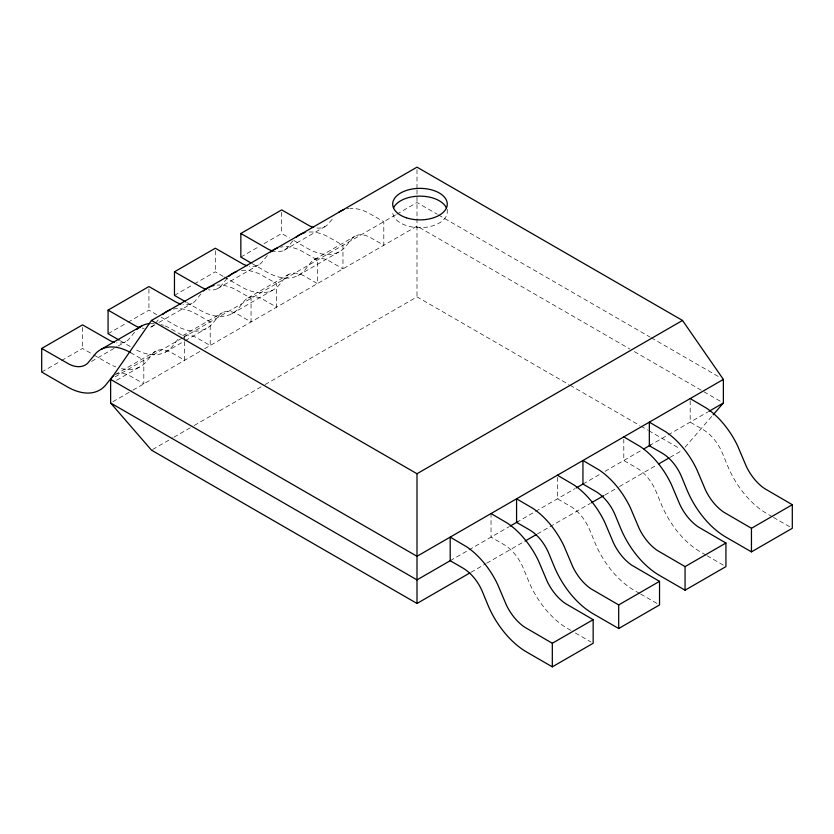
<?xml version="1.0" encoding="UTF-8"?>
<svg xmlns="http://www.w3.org/2000/svg" width="834" height="834" viewBox="0 0 834 834"><rect width="100%" height="100%" fill="white"/><g stroke="black" fill="none" stroke-linecap="round" stroke-linejoin="round"><path stroke-width="0.63" stroke-dasharray="4.17 3.13" d="M134.535 332.266L128.582 339.584A36.237 20.923 60 0 1 116.562 342.826M155.583 323.227L160.065 317.525M200.911 293.943L194.968 301.262A36.237 20.923 60 0 1 182.938 304.504M177.903 339.365L172.669 346.016A65.146 37.613 60 0 1 134.576 349.008M227.192 278.254L220.499 286.521A36.237 20.923 60 0 1 208.469 289.763M267.297 255.621L261.344 262.939A36.237 20.923 60 0 1 249.324 266.171M292.828 240.88L286.875 248.198A36.237 20.923 60 0 1 272.781 250.971M332.182 219.196L327.72 224.617A36.237 20.923 60 0 1 315.7 227.849M685.068 447.222L712.309 415.77M41.7 372.047L60.465 361.205M61.57 360.569L82.545 348.456L92.543 354.231M108.076 333.725L126.851 322.883M127.956 322.247L148.932 310.133L156.698 314.627M174.462 295.392L193.227 284.561M194.332 283.925L215.308 271.811L223.074 276.294M240.838 257.07L259.603 246.238M264.024 243.684L281.683 233.489L289.461 237.971M91.49 361.414L116.885 346.756M117.99 346.11L125.715 341.648M151.246 326.918L157.866 323.092M158.971 322.456L192.091 303.326M217.622 288.585L258.477 265.003M284.008 250.263L324.853 226.681M115.207 374.612L156.052 351.031M182.688 335.654L222.428 312.708M247.959 297.967L288.814 274.386M314.345 259.645L355.19 236.064M115.113 376.832L182.458 337.937M183.355 337.426L395.691 214.838M396.817 214.182L417 202.537L437.277 214.234M116.604 380.283L139.789 366.897M165.32 352.156L184.085 341.325M185.19 340.689L206.165 328.575M231.696 313.834L272.541 290.253M298.072 275.512L338.927 251.931M112.871 401.707L131.887 390.729M133.013 390.083L200.129 351.322M204.611 348.737L417 226.118L629.879 349.019M152.612 449.516L172.857 437.829M173.983 437.172L193.113 426.132M194.239 425.486L263.992 385.214M265.118 384.557L417 296.873L568.882 384.557M450.193 560.719L467.853 550.513M468.958 549.877L508.948 526.796M516.569 522.386L575.095 488.599M582.945 484.064L600.616 473.868M605.025 471.314L641.7 450.151M649.332 445.742L667.429 435.296M668.097 434.91L707.701 412.038M471.002 572.28L485.628 563.836M486.754 563.19L523.888 541.756M537.388 533.958L590.264 503.434M604.89 494.989L618.39 487.192M619.516 486.545L656.639 465.101M670.14 457.313L682.514 450.162M438.403 214.891L650.155 337.144M651.281 337.791L718.866 376.812M634.382 351.625L721.118 401.696M570.008 385.214L639.761 425.486M640.887 426.132L647.643 430.031M648.769 430.678L680.273 448.869M293.902 240.536L307.214 248.23A65.146 37.613 60 0 0 346.277 245.78L351.51 239.129A32.568 18.807 60 0 1 371.047 237.909L383.807 245.279L383.807 221.698L367.377 212.368A61.487 35.497 60 0 0 349.967 208.427M772.315 516.757L766.769 513.546A65.146 37.613 60 0 1 727.707 465.998L722.473 453.3A32.568 18.807 60 0 0 702.947 429.531L690.177 422.16L690.177 398.579M773.431 517.393L791.195 527.651M251.941 263.481L266.369 271.811A65.146 37.613 60 0 0 305.432 269.361L310.665 262.72A32.568 18.807 60 0 1 330.191 261.49L342.962 268.861L342.962 245.279L326.532 235.949A61.487 35.497 60 0 0 305.995 232.415M224.19 276.94L240.838 286.552A65.146 37.613 60 0 0 279.901 284.102L285.134 277.461A32.568 18.807 60 0 1 304.66 276.231L317.431 283.602L317.431 260.02L301.001 250.69A61.487 35.497 60 0 0 280.464 247.156M705.939 555.079L700.393 551.868A65.146 37.613 60 0 1 661.331 504.32L656.097 491.633A32.568 18.807 60 0 0 636.561 467.853L623.801 460.483L623.801 439.382M707.055 555.715L723.704 565.327M186.67 302.45L199.993 310.133A65.146 37.613 60 0 0 239.056 307.694L244.289 301.043A32.568 18.807 60 0 1 263.815 299.813L276.586 307.183L276.586 283.602L260.156 274.271A61.487 35.497 60 0 0 239.608 270.737M161.139 317.181L174.462 324.874A65.146 37.613 60 0 0 213.525 322.424L218.758 315.784A32.568 18.807 60 0 1 238.284 314.554L251.055 321.924L251.055 298.343L234.625 289.012A61.487 35.497 60 0 0 217.215 285.082M639.563 593.401L634.007 590.191A65.146 37.613 60 0 1 594.944 542.642L589.711 529.955A32.568 18.807 60 0 0 570.185 506.175L557.414 498.805L557.414 475.224M640.668 594.037L657.317 603.649M120.294 340.772L131.386 347.173M130.625 352.636L143.823 360.246L143.823 383.838L131.053 376.468A32.568 18.807 60 0 0 116.666 373.986M93.648 354.867L108.076 363.197A65.146 37.613 60 0 0 115.811 366.908M570.956 630.441L567.631 628.523A65.146 37.613 60 0 1 528.568 580.964L523.335 568.277A32.568 18.807 60 0 0 503.809 544.498L491.038 537.127L491.038 513.546M575.397 633.006L590.941 641.982M447.264 209.313L447.264 211.909A27.293 15.763 0 0 1 419.971 227.661A27.293 15.763 0 0 1 392.668 211.909M417 169.688L417 188.64M417 189.902L417 217.424M417 218.675L417 296.873M281.683 212.389L281.683 233.489M215.308 250.711L215.308 271.811M184.668 340.387L184.668 336.665L168.239 327.345A61.487 35.497 60 0 0 164.611 325.771M184.668 341.627L184.668 360.246L171.908 352.886A32.568 18.807 60 0 0 152.372 354.106L147.138 360.757A65.146 37.613 60 0 1 120.857 368.492M148.932 289.033L148.932 310.133M82.545 327.355L82.545 348.456M346.84 208.834A61.487 35.497 60 0 1 348.914 208.521M150.829 323.404A61.487 35.497 60 0 1 154.113 323.404M161.025 324.593A61.487 35.497 60 0 1 163.401 325.333M173.232 309.06A61.487 35.497 60 0 1 193.769 312.604L210.199 321.924L210.199 345.516L197.439 338.145A32.568 18.807 60 0 0 183.053 335.664M154.113 324.843A36.237 20.923 60 0 1 147.879 328.085M144.094 328.315A36.237 20.923 60 0 1 142.093 328.085"/><path stroke-width="1.25" d="M469.876 572.937L417 603.462L151.486 450.162L110.63 402.999L110.63 379.418L151.486 320.454L417 167.154L682.514 320.454L723.37 379.418L723.37 402.999L713.153 414.79M113.851 375.446A32.568 18.807 60 0 0 111.527 377.687L106.293 384.338A65.146 37.613 60 0 1 67.231 386.788L41.7 372.047L41.7 348.456L82.545 324.874L110.234 340.731A36.237 20.923 60 0 0 114.498 342.357M119.179 340.126L108.076 333.725L108.076 310.133L148.932 286.552L176.62 302.408A36.237 20.923 60 0 0 180.874 304.035M185.555 301.804L174.462 295.392L174.462 271.811L215.308 248.23L242.996 264.086A36.237 20.923 60 0 0 247.25 265.712M250.825 262.835L240.838 257.07L240.838 233.489L281.683 209.907L309.372 225.764A36.237 20.923 60 0 0 313.636 227.38M101.133 349.363L141.978 325.781M151.486 320.454L417 473.743L682.514 320.454M723.37 379.418L417 556.288L110.63 379.418M450.641 560.458L417 579.88L110.63 402.999M510.064 526.15L517.914 521.615M576.221 487.953L582.945 484.064L595.716 491.434A32.568 18.807 60 0 1 615.242 515.214L620.475 527.901A65.146 37.613 60 0 0 659.538 575.46L685.068 590.191L725.924 566.609L725.924 543.028L698.235 526.911A36.237 20.923 60 0 1 679.887 504.58L671.36 484.439A61.487 35.497 60 0 0 640.231 446.544L623.801 436.901M643.931 448.859L650.645 444.981M708.827 411.391L723.37 402.999M525.003 541.099L536.262 534.604M591.389 502.777L603.764 495.636M658.891 463.808L669.014 457.96M552.316 643.264L593.162 619.672L593.162 643.264L552.316 666.846L526.786 652.105A65.146 37.613 60 0 1 487.723 604.556L482.49 591.859A32.568 18.807 60 0 0 462.953 568.09L450.193 560.719L450.193 537.127L466.623 546.77A61.487 35.497 60 0 1 497.752 584.665L506.28 604.817A36.237 20.923 60 0 0 524.628 627.147L552.316 643.264L552.316 666.846M618.692 604.931L659.538 581.35L659.538 604.931L618.692 628.523L593.162 613.782A65.146 37.613 60 0 1 554.099 566.223L548.866 553.536A32.568 18.807 60 0 0 529.34 529.757L516.569 522.386L516.569 498.805L532.999 508.448A61.487 35.497 60 0 1 564.128 546.343L572.656 566.484A36.237 20.923 60 0 0 591.004 588.825L618.692 604.931L618.692 628.523M582.945 484.064L582.945 460.483L599.375 470.126A61.487 35.497 60 0 1 630.504 508.021L639.032 528.162A36.237 20.923 60 0 0 657.38 550.503L685.068 566.609L725.924 543.028M751.455 528.287L792.3 504.706L792.3 528.287L751.455 551.868L725.924 537.127A65.146 37.613 60 0 1 686.862 489.579L681.628 476.892A32.568 18.807 60 0 0 662.092 453.112L649.332 445.742L649.332 422.16L665.761 431.803A61.487 35.497 60 0 1 696.89 469.698L705.418 489.839A36.237 20.923 60 0 0 723.766 512.17L751.455 528.287L751.455 551.868M130.625 352.636L127.394 350.926A61.487 35.497 60 0 0 96.264 352.876L87.737 363.165A36.237 20.923 60 0 1 69.389 364.322L41.7 348.456M690.177 398.579L706.606 408.222A61.487 35.497 60 0 1 737.736 446.117L746.263 466.258A36.237 20.923 60 0 0 764.611 488.588L792.3 504.706M240.838 233.489L268.527 249.345A36.237 20.923 60 0 0 272.781 250.971M557.414 475.224L573.844 484.867A61.487 35.497 60 0 1 604.973 522.762L613.501 542.903A36.237 20.923 60 0 0 631.849 565.244L659.538 581.35M174.462 271.811L202.151 287.667A36.237 20.923 60 0 0 206.405 289.294M491.038 513.546L507.468 523.189A61.487 35.497 60 0 1 538.597 561.084L547.125 581.225A36.237 20.923 60 0 0 565.473 603.566L593.162 619.672M108.076 310.133L135.765 326A36.237 20.923 60 0 0 140.029 327.616M685.068 566.609L685.068 590.191M417 473.743L417 603.462M393.606 207.822A27.293 15.763 0 0 1 419.971 196.146A27.293 15.763 0 0 1 446.336 207.822M296.153 237.221A61.487 35.497 60 0 1 304.983 232.634M338.573 212.378A61.487 35.497 60 0 1 343.889 209.626M229.027 276.231A61.487 35.497 60 0 1 236.658 271.53M270.623 251.951A61.487 35.497 60 0 1 277.503 247.948M137.11 329.294A61.487 35.497 60 0 1 149.766 323.488M162.64 314.554A61.487 35.497 60 0 1 170.272 309.862M203.496 290.962A61.487 35.497 60 0 1 214.077 285.478M406.325 217.768A27.293 15.763 0 0 0 447.264 204.121A27.293 15.763 0 0 0 406.325 190.475A27.293 15.763 0 0 0 406.325 217.768"/></g></svg>
